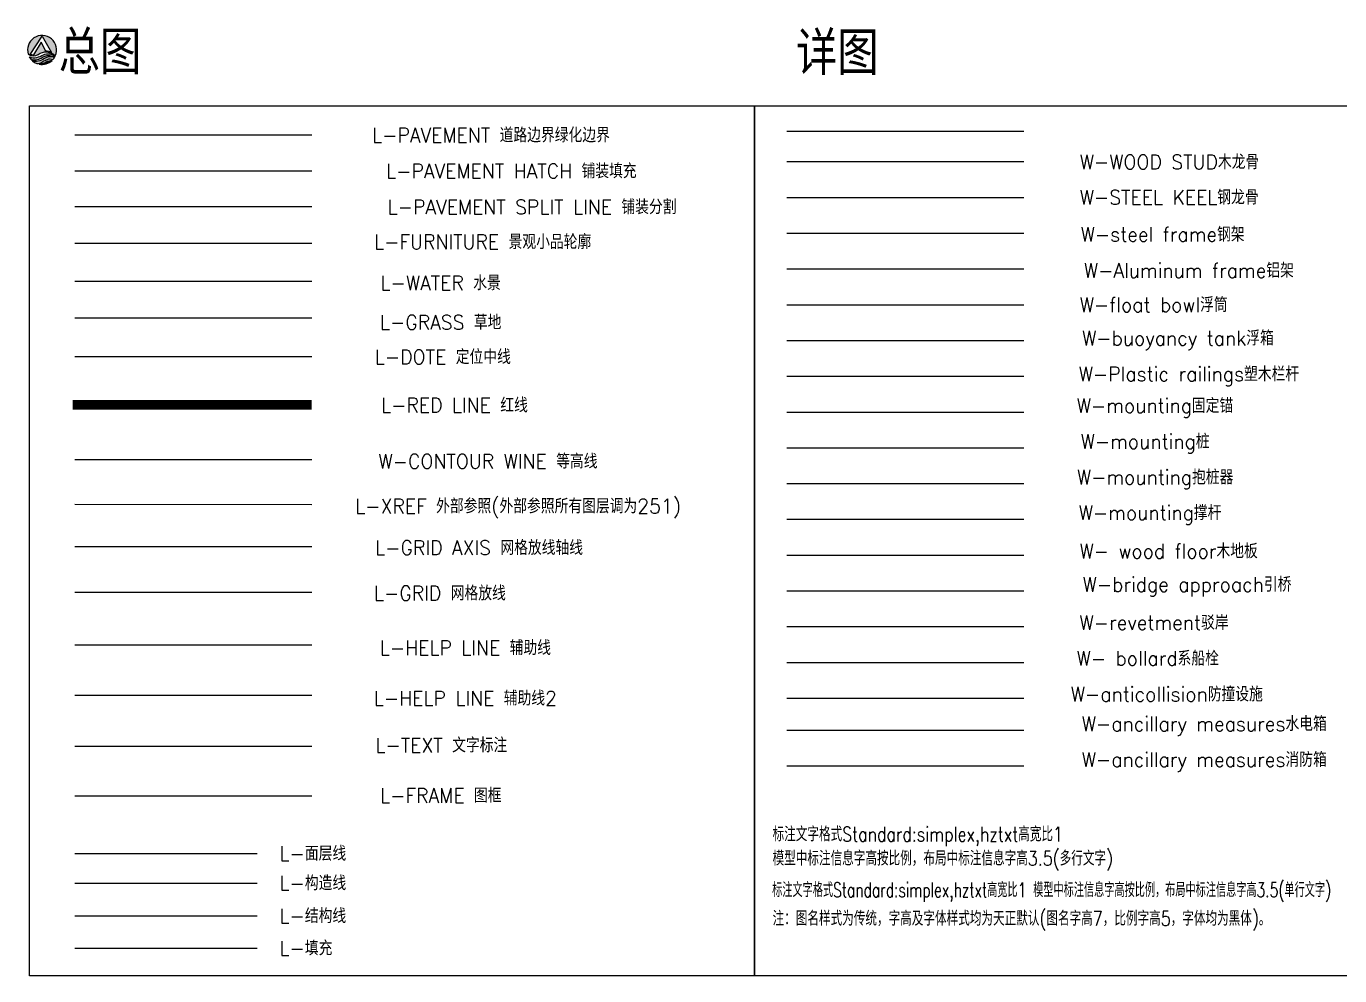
# Model space of a CAD drawing. Extents: x 36536 to 186646, y -14883 to 106449.
# Drawn here: x 36536 to 81820, y 73703 to 106444 of the extents above; entities that cross this region are included whole.
import ezdxf
from ezdxf.enums import TextEntityAlignment as Align

# ---------------------------------------------------------------- set-up
doc = ezdxf.new("R2010")
doc.units = 0
doc.header["$LTSCALE"] = 1000
doc.header["$MEASUREMENT"] = 0
for name, pattern in [('-6_350_HOLE$0$DASH', [0.35, 0.25, -0.1]), ('ACAD_ISO10W100', [18, 12, -3, 0, -3]), ('ACAD_ISO12W100', [22, 12, -3, 0.5, -3, 0.5, -3]), ('DASH', [0.35, 0.25, -0.1]), ('DOTE', [2.42, 2, -0.2, 0.02, -0.2])]:
    doc.linetypes.add(name, pattern=pattern)
for name, color, linetype in [('L-CONTOUR_LINE等高线', 252, 'DASH'), ('L-DIMLINEAR标注', 3, 'Continuous'), ('L-DOTE定位中线', 1, 'DOTE'), ('L-FRAME图框', 3, 'Continuous'), ('L-FURNITURE景观小品轮廓', 6, 'Continuous'), ('L-GRASS草地', 252, 'Continuous'), ('L-GRID_AXIS网格放线轴线', 1, 'Continuous'), ('L-GRID网格放线', 252, '-6_350_HOLE$0$DASH'), ('L-HELP_LINE辅助线1', 4, 'Continuous'), ('L-HELP_LINE辅助线2', 94, 'Continuous'), ('L-PAVEMENT_HATCH铺装填充', 251, 'Continuous'), ('L-PAVEMENT_SPLIT_LINE铺装分割', 23, 'Continuous'), ('L-PAVEMENT道路边界绿化边界', 2, 'Continuous'), ('L-RED_LINE红线', 1, 'ACAD_ISO12W100'), ('L-TEXT文字标注', 7, 'Continuous'), ('L-WATER水景', 5, 'Continuous'), ('L-XREF外部参照', 251, 'Continuous'), ('L-填充', 251, 'Continuous'), ('L-构造线', 6, 'Continuous'), ('L-结构线', 7, 'Continuous'), ('L-面层线', 4, 'Continuous'), ('W- bollard系船栓', 4, 'Continuous'), ('W-_ANTICOLLISION防撞措施', 6, 'Continuous'), ('W-ALUMINUM_FRAME铝架', 30, 'Continuous'), ('W-ancillary measures附属措施', 1, 'Continuous'), ('W-bridge approach引桥', 4, 'Continuous'), ('W-FLOAT_BOWL浮筒', 253, 'Continuous'), ('W-MOUNTING固定方式', 5, 'Continuous'), ('W-PLASTIC_RAILINGS塑木栏杆', 6, 'Continuous'), ('W-REVETMENT驳岸', 251, 'Continuous'), ('W-STEEL_FRAME钢架', 3, 'Continuous'), ('W-STEEL_KEEL钢龙骨', 5, 'Continuous'), ('W-Water-水流线', 140, 'Continuous'), ('W-WOOD_FLOOR木地板', 30, 'Continuous'), ('W-WOOD_STUD木龙骨', 25, 'Continuous')]:
    doc.layers.add(name, color=color, linetype=linetype)
doc.styles.get("Standard").update_dxf_attribs({"font": 'simplex.shx', "width": 0.8, "bigfont": 'hztxt.shx'})

# ---------------------------------------------------------------- blocks, each defined once
blk = doc.blocks.new('LOGO')
h = blk.add_hatch(color=140)
h.dxf.hatch_style = 1
h.paths.add_polyline_path([(-4.77, -1.51, 0.294083), (-1.37, -1.53, -0.363756), (4.56, -2.04, 1.450144)])
h.paths.add_polyline_path([(0, 4.79), (3.3, -0.88, 0.101723), (1.3, -0.42), (-0.31, 2.66), (-2.99, -1.74, -0.081837), (-4.11, -1.62)], flags=16)
h = blk.add_hatch(color=174)
h.paths.add_polyline_path([(3.76, -3.29, 0.064571), (4.48, -2.22, 0.296692), (0.48, -1.71, -0.04264), (-1.77, -2.61, -0.209747), (-4.4, -2.38, 0.179915), (-1.77, -4.68, 0.169783), (0.25, -4.03, -0.05744), (1.84, -3.27, -0.214092)])
h.paths.add_polyline_path([(0.82, -2.97, -0.084014), (-1.36, -3.92, -0.271733), (-3.43, -3.4, 0.071966), (-2.05, -3.36, 0.098278), (-0.23, -2.78, -0.072406), (1.02, -2.1, -0.088156), (2.57, -1.94, -0.181988), (3.97, -2.52, 0.206106)], flags=16)
blk.add_hatch(color=174).paths.add_polyline_path([(3.45, -3.62, 0.189728), (1.28, -4.2, -0.126537), (-0.99, -4.9, 0.245013)])
for points in [[(-4.77, -1.51, 0.294083), (-1.37, -1.53, -0.363756), (4.56, -2.04, 1.450144)], [(-4.11, -1.62), (0, 4.79), (3.3, -0.88, 0.101723), (1.3, -0.42), (-0.31, 2.66), (-2.99, -1.74, -0.081837)]]:
    blk.add_lwpolyline(points, format="xyb", close=True)
for points in [[(-4.4, -2.38, 0.209747), (-1.77, -2.61, 0.04264), (0.48, -1.71, -0.296692), (4.48, -2.22)], [(-3.43, -3.4, 0.071966), (-2.05, -3.36, 0.098278), (-0.23, -2.78, -0.072406), (1.02, -2.1, -0.088156), (2.57, -1.94, -0.181988), (3.97, -2.52, 0.206106), (0.82, -2.97, -0.084014), (-1.36, -3.92, -0.271733), (-3.43, -3.4)], [(-1.77, -4.68, 0.169783), (0.25, -4.03, -0.05744), (1.84, -3.27, -0.214092), (3.76, -3.29, -0.214092)], [(-0.99, -4.9, 0.126537), (1.28, -4.2, -0.189728), (3.45, -3.62, -0.189728)]]:
    blk.add_lwpolyline(points, format="xyb")
for start, end in [(208.4706, 249.2676), (258.5751, 313.6432), (318.8384, 333.6165)]:
    blk.add_arc((0, 0), 5, start, end)

msp = doc.modelspace()

# ---------------------------------------------------------------- linework, layer by layer
for points in [[(36646.2, 103703.4), (61646.2, 103703.4), (61646.2, 73703.4), (36646.2, 73703.4)], [(61646.2, 103703.4), (86646.2, 103703.4), (86646.2, 73703.4), (61646.2, 73703.4)]]:
    msp.add_lwpolyline(points, close=True)
at = {"layer": 'L-CONTOUR_LINE等高线', "ltscale": 100}
msp.add_lwpolyline([(38206.3, 91503.4), (46378.4, 91503.4)], dxfattribs=at)
at = {"layer": 'L-DOTE定位中线', "ltscale": 10}
msp.add_lwpolyline([(38206.3, 95058.6), (46378.4, 95058.6)], dxfattribs=at)
at = {"layer": 'L-FRAME图框'}
msp.add_lwpolyline([(38206.3, 79912.2), (46378.4, 79912.2)], dxfattribs=at)
at = {"layer": 'L-FURNITURE景观小品轮廓'}
msp.add_lwpolyline([(38206.3, 98965), (46378.4, 98965)], dxfattribs=at)
at = {"layer": 'L-GRASS草地'}
msp.add_lwpolyline([(38206.3, 96389.7), (46378.4, 96389.7)], dxfattribs=at)
at = {"layer": 'L-GRID_AXIS网格放线轴线'}
msp.add_lwpolyline([(38206.3, 88503.7), (46378.4, 88503.7)], dxfattribs=at)
at = {"layer": 'L-GRID网格放线', "ltscale": 100}
msp.add_lwpolyline([(38206.3, 86934.7), (46378.4, 86934.7)], dxfattribs=at)
at = {"layer": 'L-HELP_LINE辅助线1'}
msp.add_lwpolyline([(38206.3, 85113.7), (46378.4, 85113.7)], dxfattribs=at)
at = {"layer": 'L-HELP_LINE辅助线2'}
msp.add_lwpolyline([(38206.3, 83373), (46378.4, 83373)], dxfattribs=at)
at = {"layer": 'L-PAVEMENT_HATCH铺装填充'}
msp.add_lwpolyline([(38206.3, 101460.9), (46378.4, 101460.9)], dxfattribs=at)
at = {"layer": 'L-PAVEMENT_SPLIT_LINE铺装分割'}
msp.add_lwpolyline([(38206.3, 100224.1), (46378.4, 100224.1)], dxfattribs=at)
at = {"layer": 'L-PAVEMENT道路边界绿化边界'}
msp.add_lwpolyline([(38206.3, 102697.7), (46378.4, 102697.7)], dxfattribs=at)
at = {"layer": 'L-RED_LINE红线', "linetype": 'ACAD_ISO10W100', "const_width": 333.3}
msp.add_lwpolyline([(38131.1, 93393.2), (46378.4, 93393.2)], dxfattribs=at)
at = {"layer": 'L-TEXT文字标注'}
msp.add_lwpolyline([(38206.3, 81614.6), (46378.4, 81614.6)], dxfattribs=at)
at = {"layer": 'L-WATER水景'}
msp.add_lwpolyline([(38206.3, 97652.7), (46378.4, 97652.7)], dxfattribs=at)
at = {"layer": 'L-XREF外部参照'}
msp.add_lwpolyline([(38206.3, 89959.3), (46378.4, 89958.2)], dxfattribs=at)
at = {"layer": 'L-填充'}
msp.add_lwpolyline([(38208.7, 74650.9), (44499.1, 74650.9)], dxfattribs=at)
at = {"layer": 'L-构造线'}
msp.add_lwpolyline([(38208.7, 76900.4), (44499.1, 76900.4)], dxfattribs=at)
at = {"layer": 'L-结构线'}
msp.add_lwpolyline([(38208.7, 75766.1), (44499.1, 75766.1)], dxfattribs=at)
at = {"layer": 'L-面层线'}
msp.add_lwpolyline([(38208.7, 77919.5), (44499.1, 77919.5)], dxfattribs=at)
at = {"layer": 'W- bollard系船栓'}
msp.add_lwpolyline([(62756.6, 84508.7), (70928.7, 84508.7)], dxfattribs=at)
at = {"layer": 'W-_ANTICOLLISION防撞措施'}
msp.add_lwpolyline([(62756.6, 83275.3), (70928.7, 83275.3)], dxfattribs=at)
at = {"layer": 'W-ALUMINUM_FRAME铝架', "color": 4}
msp.add_lwpolyline([(62756.6, 98075.3), (70928.7, 98075.3)], dxfattribs=at)
at = {"layer": 'W-ancillary measures附属措施'}
for points in [[(62756.6, 82170.4), (70928.7, 82170.4)], [(62756.6, 80937), (70928.7, 80937)]]:
    msp.add_lwpolyline(points, dxfattribs=at)
at = {"layer": 'W-bridge approach引桥'}
msp.add_lwpolyline([(62756.6, 86975.3), (70928.7, 86975.3)], dxfattribs=at)
at = {"layer": 'W-FLOAT_BOWL浮筒'}
for points in [[(62756.6, 96842), (70928.7, 96842)], [(62756.6, 95608.7), (70928.7, 95608.7)]]:
    msp.add_lwpolyline(points, dxfattribs=at)
at = {"layer": 'W-MOUNTING固定方式'}
for points in [[(62756.6, 93142), (70928.7, 93142)], [(62756.6, 91908.7), (70928.7, 91908.7)], [(62756.6, 90675.3), (70928.7, 90675.3)], [(62756.6, 89442), (70928.7, 89442)]]:
    msp.add_lwpolyline(points, dxfattribs=at)
at = {"layer": 'W-PLASTIC_RAILINGS塑木栏杆'}
msp.add_lwpolyline([(62756.6, 94375.3), (70928.7, 94375.3)], dxfattribs=at)
at = {"layer": 'W-REVETMENT驳岸'}
msp.add_lwpolyline([(62756.6, 85742), (70928.7, 85742)], dxfattribs=at)
at = {"layer": 'W-STEEL_FRAME钢架'}
msp.add_lwpolyline([(62756.6, 99308.7), (70928.7, 99308.7)], dxfattribs=at)
at = {"layer": 'W-STEEL_KEEL钢龙骨', "color": 5}
msp.add_lwpolyline([(62756.6, 100542), (70928.7, 100542)], dxfattribs=at)
at = {"layer": 'W-Water-水流线'}
msp.add_lwpolyline([(62756.6, 102830.9), (70928.7, 102830.9)], dxfattribs=at)
at = {"layer": 'W-WOOD_FLOOR木地板'}
msp.add_lwpolyline([(62756.6, 88208.7), (70928.7, 88208.7)], dxfattribs=at)
at = {"layer": 'W-WOOD_STUD木龙骨'}
msp.add_lwpolyline([(62756.6, 101775.3), (70928.7, 101775.3)], dxfattribs=at)

# ---------------------------------------------------------------- block references
at = {"xscale": 100, "yscale": 100, "zscale": 100}
msp.add_blockref('LOGO', (37079.4, 105627.5), dxfattribs=at)

# ---------------------------------------------------------------- texts
at = {"layer": 'L-CONTOUR_LINE等高线', "ltscale": 3, "width": 0.95}
msp.add_text('W-CONTOUR WINE 等高线', height=500, dxfattribs=at).set_placement((52454.7, 91468.8), align=Align.MIDDLE)
at = {"layer": 'L-DIMLINEAR标注', "width": 0.95}
msp.add_text('L-FRAME 图框', height=500, dxfattribs=at).set_placement((50828.1, 79942.9), align=Align.MIDDLE)
at = {"layer": 'L-DOTE定位中线', "linetype": 'DOTE', "ltscale": 3, "width": 0.95}
msp.add_text('L-DOTE 定位中线', height=500, dxfattribs=at).set_placement((50897.3, 95068.9), align=Align.MIDDLE)
at = {"layer": 'L-FURNITURE景观小品轮廓', "width": 0.95}
msp.add_text('L-FURNITURE 景观小品轮廓', height=500, dxfattribs=at).set_placement((52269.6, 99035.9), align=Align.MIDDLE)
at = {"layer": 'L-GRASS草地', "width": 0.95}
msp.add_text('L-GRASS 草地', height=500, dxfattribs=at).set_placement((50822.9, 96262.3), align=Align.MIDDLE)
at = {"layer": 'L-GRID_AXIS网格放线轴线', "width": 0.95}
msp.add_text('L-GRID AXIS 网格放线轴线', height=500, dxfattribs=at).set_placement((52147.8, 88489.2), align=Align.MIDDLE)
at = {"layer": 'L-GRID网格放线', "ltscale": 10, "width": 0.95}
msp.add_text('L-GRID 网格放线', height=500, dxfattribs=at).set_placement((50795.5, 86920.3), align=Align.MIDDLE)
at = {"layer": 'L-HELP_LINE辅助线1', "width": 0.95}
msp.add_text('L-HELP LINE 辅助线', height=500, dxfattribs=at).set_placement((51674.4, 85038.2), align=Align.MIDDLE)
at = {"layer": 'L-HELP_LINE辅助线2', "width": 0.95}
msp.add_text('L-HELP LINE 辅助线2', height=500, dxfattribs=at).set_placement((51674.4, 83297.5), align=Align.MIDDLE)
at = {"layer": 'L-PAVEMENT_HATCH铺装填充', "width": 0.95}
msp.add_text('L-PAVEMENT HATCH 铺装填充', height=500, dxfattribs=at).set_placement((53260.9, 101476.9), align=Align.MIDDLE)
at = {"layer": 'L-PAVEMENT_SPLIT_LINE铺装分割', "width": 0.95}
msp.add_text('L-PAVEMENT SPLIT LINE 铺装分割', height=500, dxfattribs=at).set_placement((53974.3, 100240.1), align=Align.MIDDLE)
at = {"layer": 'L-PAVEMENT道路边界绿化边界', "width": 0.95}
msp.add_text('L-PAVEMENT 道路边界绿化边界', height=500, dxfattribs=at).set_placement((52558, 102713.7), align=Align.MIDDLE)
at = {"layer": 'L-RED_LINE红线', "linetype": 'ACAD_ISO10W100', "width": 0.95}
msp.add_text('L-RED LINE 红线', height=500, dxfattribs=at).set_placement((51297.9, 93403.5), align=Align.MIDDLE)
at = {"layer": 'L-TEXT文字标注', "width": 0.95}
for s, height, p in [('总图', 1500, (39078, 105616.9)), ('详图', 1500, (64498.6, 105589.3)), ('L-TEXT 文字标注', 500, (50845.9, 81679.2))]:
    msp.add_text(s, height=height, dxfattribs=at).set_placement(p, align=Align.MIDDLE)
at = {"layer": 'L-TEXT文字标注', "width": 0.7}
msp.add_text('标注文字格式Standard:simplex,hztxt高宽比1 模型中标注信息字高按比例，布局中标注信息字高3.5(单行文字)', height=500, dxfattribs=at).set_placement((62252.4, 76414.2))
at = {"layer": 'L-TEXT文字标注', "insert": (62266.1, 78835.8), "char_height": 500, "width": 37770.777, "attachment_point": 1}
msp.add_mtext('标注文字格式Standard:simplex,hztxt高宽比1\\P模型中标注信息字高按比例，布局中标注信息字高3.5(多行文字)', dxfattribs=at)
at = {"layer": 'L-TEXT文字标注', "insert": (62266.1, 75928.5), "char_height": 500, "attachment_point": 1}
msp.add_mtext('注：图名样式为传统，字高及字体样式均为天正默认(图名字高7，比例字高5，字体均为黑体)。', dxfattribs=at)
at = {"layer": 'L-WATER水景', "width": 0.95}
msp.add_text('L-WATER 水景', height=500, dxfattribs=at).set_placement((50822.9, 97618), align=Align.MIDDLE)
at = {"layer": 'L-XREF外部参照', "width": 0.95}
msp.add_text('L-XREF 外部参照(外部参照所有图层调为251)', height=500, dxfattribs=at).set_placement((53492.7, 89861), align=Align.MIDDLE)
at = {"layer": 'L-填充', "width": 0.95}
msp.add_text('L-填充', height=500, dxfattribs=at).set_placement((45265.2, 74650.9), align=Align.MIDDLE_LEFT)
at = {"layer": 'L-构造线', "width": 0.95}
msp.add_text('L-构造线', height=500, dxfattribs=at).set_placement((45265.2, 76900.4), align=Align.MIDDLE_LEFT)
at = {"layer": 'L-结构线', "width": 0.95}
msp.add_text('L-结构线', height=500, dxfattribs=at).set_placement((45265.2, 75766.1), align=Align.MIDDLE_LEFT)
at = {"layer": 'L-面层线', "width": 0.95}
msp.add_text('L-面层线', height=500, dxfattribs=at).set_placement((45265.2, 77919.5), align=Align.MIDDLE_LEFT)
at = {"layer": 'W- bollard系船栓', "width": 0.95}
msp.add_text('W- bollard系船栓', height=500, dxfattribs=at).set_placement((75200.4, 84670.9), align=Align.MIDDLE)
at = {"layer": 'W-_ANTICOLLISION防撞措施', "width": 0.95}
msp.add_text('W-anticollision防撞设施', height=500, dxfattribs=at).set_placement((75858, 83437.6), align=Align.MIDDLE)
at = {"layer": 'W-ALUMINUM_FRAME铝架', "color": 4, "width": 0.95}
msp.add_text('W-Aluminum frame铝架', height=500, dxfattribs=at).set_placement((76618.3, 98046.5), align=Align.MIDDLE)
at = {"layer": 'W-ancillary measures附属措施', "width": 0.95}
for s, p in [('W-ancillary measures水电箱', (77149.9, 82332.6)), ('W-ancillary measures消防箱', (77149.9, 81099.3))]:
    msp.add_text(s, height=500, dxfattribs=at).set_placement(p, align=Align.MIDDLE)
at = {"layer": 'W-bridge approach引桥', "width": 0.95}
msp.add_text('W-bridge approach引桥', height=500, dxfattribs=at).set_placement((76555.1, 87137.6), align=Align.MIDDLE)
at = {"layer": 'W-FLOAT_BOWL浮筒', "width": 0.95}
for s, p in [('W-float bowl浮筒', (75405.6, 96867.4)), ('W-buoyancy tank浮箱', (76242.5, 95634.1))]:
    msp.add_text(s, height=500, dxfattribs=at).set_placement(p, align=Align.MIDDLE)
at = {"layer": 'W-MOUNTING固定方式', "width": 0.95}
for s, p in [('W-mounting固定锚', (75450, 93304.3)), ('W-mounting桩', (75109.5, 92070.9)), ('W-mounting抱桩器', (75455.3, 90837.6)), ('W-mounting撑杆', (75279.8, 89611.9))]:
    msp.add_text(s, height=500, dxfattribs=at).set_placement(p, align=Align.MIDDLE)
at = {"layer": 'W-PLASTIC_RAILINGS塑木栏杆', "width": 0.95}
msp.add_text('W-Plastic railings塑木栏杆', height=500, dxfattribs=at).set_placement((76620.8, 94394), align=Align.MIDDLE)
at = {"layer": 'W-REVETMENT驳岸', "width": 0.95}
msp.add_text('W-revetment驳岸', height=500, dxfattribs=at).set_placement((75418.9, 85904.3), align=Align.MIDDLE)
at = {"layer": 'W-STEEL_FRAME钢架', "width": 0.95}
msp.add_text('W-steel frame钢架', height=500, dxfattribs=at).set_placement((75713.5, 99291.8), align=Align.MIDDLE)
at = {"layer": 'W-STEEL_KEEL钢龙骨', "color": 5, "width": 0.95}
msp.add_text('W-STEEL KEEL钢龙骨', height=500, dxfattribs=at).set_placement((75939.7, 100573.1), align=Align.MIDDLE)
at = {"layer": 'W-WOOD_FLOOR木地板', "width": 0.95}
msp.add_text('W- wood floor木地板', height=500, dxfattribs=at).set_placement((75921.6, 88370.9), align=Align.MIDDLE)
at = {"layer": 'W-WOOD_STUD木龙骨', "width": 0.95}
msp.add_text('W-WOOD STUD木龙骨', height=500, dxfattribs=at).set_placement((75951, 101791.3), align=Align.MIDDLE)

doc.saveas('drawing.dxf')
